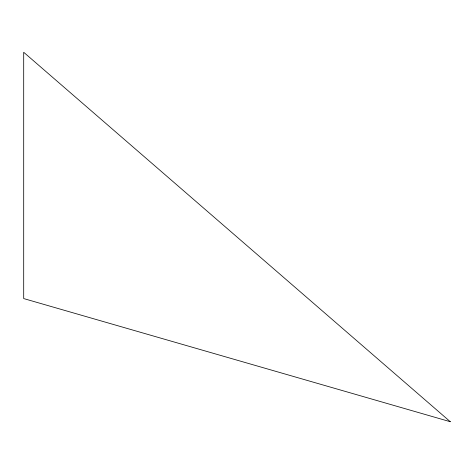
<?xml version="1.0" encoding="UTF-8"?>
<svg xmlns="http://www.w3.org/2000/svg" width="474" height="474" viewBox="0 0 474 474"><rect width="100%" height="100%" fill="white"/><g stroke="black" fill="none" stroke-linecap="round" stroke-linejoin="round"><path stroke-width="0.71" d="M450.3 421.724L23.7 298.573L23.7 52.276L450.3 421.724"/></g></svg>
